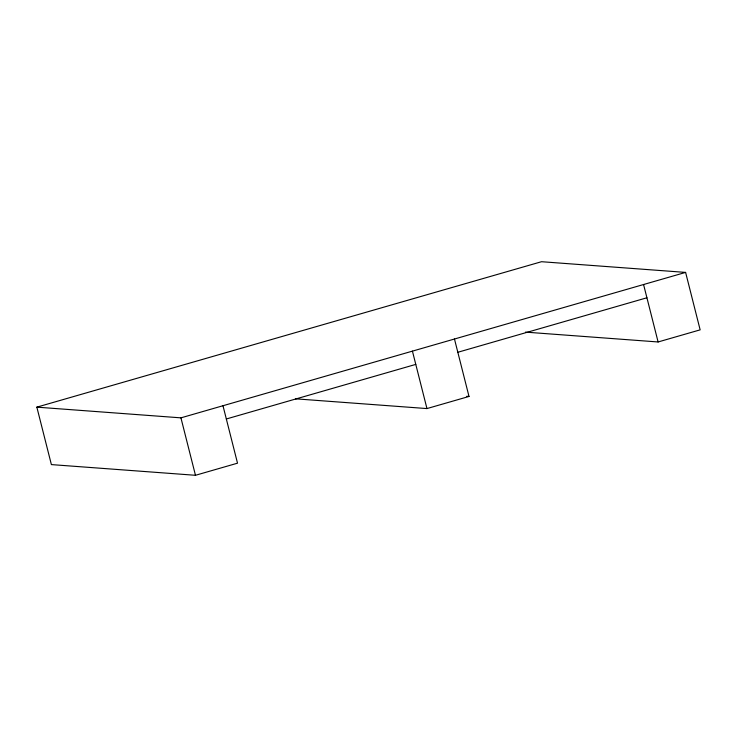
<?xml version="1.0" encoding="UTF-8"?>
<svg xmlns="http://www.w3.org/2000/svg" width="737" height="737" viewBox="0 0 737 737"><rect width="100%" height="100%" fill="white"/><g stroke="black" fill="none" stroke-linecap="round" stroke-linejoin="round"><path stroke-width="1.11" d="M222.979 405.728L237.517 463.177L195.471 475.291L51.387 464.596L36.85 407.146L541.529 261.709L685.613 272.404L700.15 329.854L658.104 341.968L525.453 332.12M36.85 407.146L180.934 417.851L685.613 272.404M226.333 418.985L415.788 364.391M457.834 352.277L646.92 297.776M295.463 398.818L426.963 408.574L469.008 396.46L454.471 339.02M466.724 396.294L469.008 396.46M643.567 284.519L658.104 341.968M412.425 351.134L426.963 408.574M180.934 417.851L195.471 475.291"/></g></svg>
